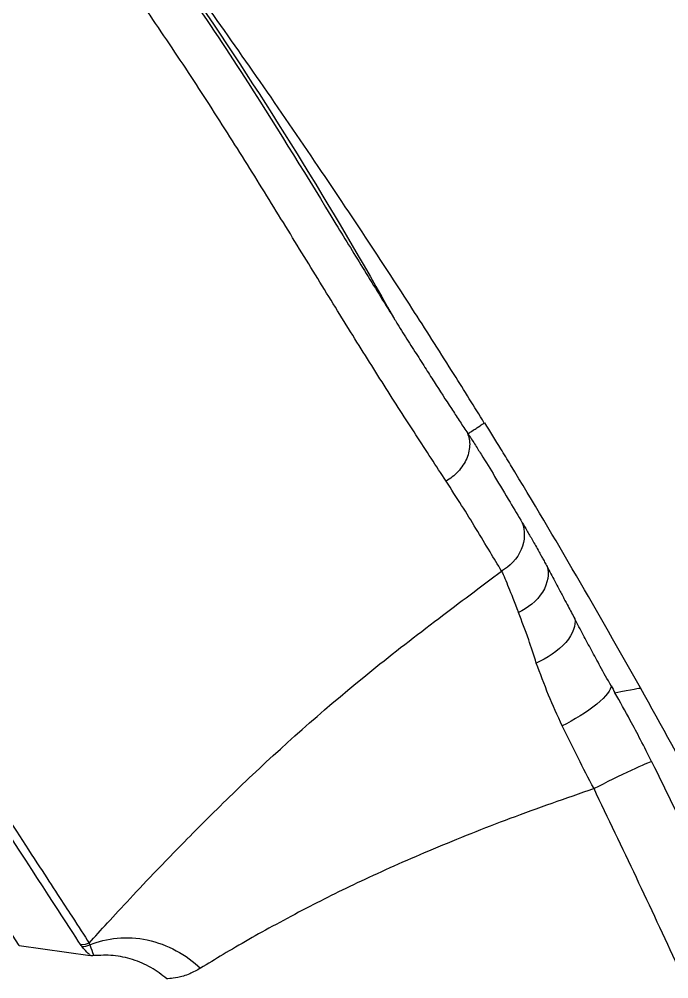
# Model space of a CAD drawing. Extents: x 0 to 1128, y 0 to 827.
# Drawn here: x 759 to 782.49, y 498.93 to 533.65 of the extents above; entities that cross this region are included whole.
import ezdxf

# ---------------------------------------------------------------- set-up
doc = ezdxf.new("R2010")
doc.units = 0
doc.header["$LTSCALE"] = 3
doc.header["$MEASUREMENT"] = 0
doc.layers.add('1', color=7, linetype='CONTINUOUS')

msp = doc.modelspace()

# ---------------------------------------------------------------- linework, layer by layer
at = {"layer": '1', "color": 7, "linetype": 'Continuous'}
for q in [(716.597, 565.434), (761.573, 499.771)]:
    msp.add_line((759.005, 500.132), q, dxfattribs=at)
for points, knots in [([(775.821, 519.039), (775.46, 519.626), (774.627, 520.964), (773.277, 523.087), (771.643, 525.599), (769.783, 528.386), (767.066, 532.351), (763.444, 537.449), (758.914, 543.536), (753.994, 549.79), (748.679, 556.148), (742.827, 562.782), (736.559, 569.51), (732.182, 573.964), (729.97, 576.153)], [0, 0, 0, 0, 0.028182, 0.064442, 0.102782, 0.15064, 0.201386, 0.299177, 0.406173, 0.511432, 0.6243, 0.744784, 0.872874, 1, 1, 1, 1]), ([(774.437, 516.935), (774.081, 517.484), (773.375, 518.572), (772.206, 520.382), (770.996, 522.316), (769.726, 524.379), (768.397, 526.55), (766.999, 528.81), (765.522, 531.132), (763.953, 533.489), (762.297, 535.866), (760.564, 538.252), (758.765, 540.636), (756.921, 543.013), (755.055, 545.38), (753.203, 547.697), (751.269, 550.079), (749.157, 552.631), (746.757, 555.468), (744.104, 558.527), (741.263, 561.73), (738.33, 564.985), (735.449, 568.154), (732.714, 571.135), (731.312, 572.653), (730.585, 573.441)], [0, 0, 0, 0, 0.036177, 0.071707, 0.10716, 0.142566, 0.17792, 0.213227, 0.248479, 0.283589, 0.318669, 0.353705, 0.388702, 0.423694, 0.458639, 0.493538, 0.527044, 0.566262, 0.611215, 0.661852, 0.718193, 0.780212, 0.847838, 0.920991, 1, 1, 1, 1]), ([(761.225, 500.165), (760.815, 500.796), (759.89, 502.221), (757.136, 506.462), (755.308, 509.277), (751.001, 515.909), (748.523, 519.724), (743.259, 527.83), (740.474, 532.118), (734.981, 540.577), (732.274, 544.746), (727.31, 552.389), (725.055, 555.861), (721.308, 561.631), (719.817, 563.927), (717.805, 567.026), (717.284, 567.829), (717.283, 567.829)], [0, 0, 0, 0, 0.125003, 0.125003, 0.250007, 0.250007, 0.37501, 0.37501, 0.500013, 0.500013, 0.625017, 0.625017, 0.75002, 0.75002, 0.875023, 0.875023, 1, 1, 1, 1]), ([(739.133, 566.285), (745.449, 559.646), (751.469, 552.728), (759.956, 541.95), (762.712, 538.3), (767.895, 530.76), (770.294, 526.849), (772.537, 522.855)], [0, 0, 0, 0, 0.5, 0.5, 0.75, 0.75, 1, 1, 1, 1]), ([(739.134, 566.285), (739.463, 565.926), (740.1, 565.23), (741.084, 564.152), (742.427, 562.674), (744.215, 560.689), (747.494, 556.995), (751.956, 551.777), (757.473, 544.954), (762.777, 538.092), (767.108, 531.721), (769.832, 527.257), (771.519, 524.499), (772.19, 523.416), (772.537, 522.855)], [0, 0, 0, 0, 0.032412, 0.062663, 0.091319, 0.154858, 0.218717, 0.36584, 0.511915, 0.65637, 0.800058, 0.915709, 0.956324, 1, 1, 1, 1]), ([(719.8, 564.476), (720.074, 564.056), (720.621, 563.215), (721.593, 561.72), (722.668, 560.067), (723.853, 558.247), (725.134, 556.277), (726.507, 554.168), (727.961, 551.933), (729.487, 549.586), (731.077, 547.142), (732.719, 544.615), (734.404, 542.022), (736.121, 539.377), (737.859, 536.699), (739.607, 534.003), (741.355, 531.307), (743.893, 527.386), (748.986, 519.567), (754.229, 511.471), (757.956, 505.741), (759.768, 502.935), (760.959, 501.108), (761.351, 500.507), (761.535, 500.224)], [0, 0, 0, 0, 0.031295, 0.062588, 0.09388, 0.12517, 0.156462, 0.187754, 0.219045, 0.250337, 0.281629, 0.312921, 0.344214, 0.375508, 0.406802, 0.438098, 0.469394, 0.500691, 0.575423, 0.749568, 0.822166, 0.888123, 0.947404, 1, 1, 1, 1]), ([(772.537, 522.855), (772.551, 522.833), (772.584, 522.78), (772.65, 522.672), (772.767, 522.483), (772.927, 522.229), (773.118, 521.928), (773.369, 521.53), (773.668, 521.057), (774.109, 520.366), (774.52, 519.732), (774.914, 519.128), (775.095, 518.853), (775.188, 518.714)], [0, 0, 0, 0, 0.013329, 0.032326, 0.066116, 0.136713, 0.208452, 0.278681, 0.410849, 0.535075, 0.777812, 0.887233, 1, 1, 1, 1]), ([(775.228, 518.653), (775.265, 518.677), (775.359, 518.739), (775.493, 518.825), (775.66, 518.934), (775.772, 519.007), (775.813, 519.034), (775.822, 519.04)], [0, 0, 0, 0, 0.108497, 0.285888, 0.463292, 0.818008, 1, 1, 1, 1]), ([(781.465, 509.453), (779.937, 512.178), (778.27, 515.06), (776.343, 518.225), (776.031, 518.733), (775.836, 519.049)], [0, 0, 0, 0, 0.839174, 0.90005, 1, 1, 1, 1]), ([(775.188, 518.714), (775.25, 518.59), (775.329, 518.292), (775.224, 517.754), (774.891, 517.255), (774.588, 517.023), (774.437, 516.935)], [0, 0, 0, 0, 0.249888, 0.500082, 0.750276, 1, 1, 1, 1]), ([(775.228, 518.653), (775.308, 518.531), (775.468, 518.286), (775.804, 517.752), (776.24, 517.04), (776.734, 516.198), (777.047, 515.675), (777.192, 515.432)], [0, 0, 0, 0, 0.106098, 0.213094, 0.450683, 0.745867, 1, 1, 1, 1]), ([(776.446, 513.683), (776.309, 513.91), (776.015, 514.395), (775.537, 515.195), (775.012, 516.05), (774.629, 516.641), (774.437, 516.935)], [0, 0, 0, 0, 0.23515, 0.502092, 0.751324, 1, 1, 1, 1]), ([(777.192, 515.432), (777.296, 515.158), (777.3, 514.794), (777.016, 514.127), (776.737, 513.844), (776.446, 513.683)], [0, 0, 0, 0, 0.5, 0.5, 1, 1, 1, 1]), ([(777.192, 515.432), (777.245, 515.345), (777.358, 515.154), (777.524, 514.868), (777.672, 514.606), (777.772, 514.427), (777.846, 514.294), (777.889, 514.215), (777.921, 514.156), (777.958, 514.089), (778.014, 513.984), (778.061, 513.898), (778.09, 513.843)], [0, 0, 0, 0, 0.249998, 0.499998, 0.624999, 0.749999, 0.812499, 0.84375, 0.875, 0.90625, 0.9375, 1, 1, 1, 1]), ([(761.535, 500.224), (761.746, 500.456), (762.172, 500.925), (763.006, 501.829), (764.117, 503.007), (765.578, 504.506), (768.032, 506.91), (770.926, 509.476), (774.094, 511.919), (775.686, 513.112), (776.446, 513.683)], [0, 0, 0, 0, 0.081396, 0.164873, 0.251341, 0.375542, 0.500972, 0.754517, 0.882632, 1, 1, 1, 1]), ([(776.446, 513.683), (776.521, 513.524), (776.604, 513.328), (776.796, 512.85), (776.894, 512.593), (777.055, 512.181)], [0, 0, 0, 0, 0.5, 0.5, 1, 1, 1, 1]), ([(778.09, 513.843), (778.168, 513.59), (778.125, 513.243), (777.726, 512.602), (777.384, 512.33), (777.055, 512.181)], [0, 0, 0, 0, 0.5, 0.5, 1, 1, 1, 1]), ([(778.09, 513.843), (778.135, 513.758), (778.274, 513.497), (778.477, 513.112), (778.687, 512.712), (778.877, 512.353), (779.008, 512.107), (779.09, 511.955)], [0, 0, 0, 0, 0.145724, 0.445721, 0.629425, 0.771448, 1, 1, 1, 1]), ([(777.701, 510.354), (777.61, 510.642), (777.399, 511.306), (777.18, 511.864), (777.055, 512.18)], [0, 0, 0, 0, 0.433848, 1, 1, 1, 1]), ([(779.09, 511.955), (779.137, 511.736), (779.037, 511.415), (778.496, 510.791), (778.076, 510.514), (777.701, 510.354)], [0, 0, 0, 0, 0.5, 0.5, 1, 1, 1, 1]), ([(780.405, 509.528), (780.273, 509.764), (780.027, 510.203), (779.694, 510.819), (779.385, 511.396), (779.191, 511.763), (779.09, 511.955)], [0, 0, 0, 0, 0.276672, 0.514416, 0.745747, 1, 1, 1, 1]), ([(778.639, 508.08), (778.468, 508.455), (778.112, 509.24), (777.842, 509.972), (777.701, 510.354)], [0, 0, 0, 0, 0.477519, 1, 1, 1, 1]), ([(780.405, 509.528), (780.406, 509.396), (780.233, 509.15), (779.539, 508.581), (779.048, 508.281), (778.639, 508.08)], [0, 0, 0, 0, 0.5, 0.5, 1, 1, 1, 1]), ([(815.38, 397.584), (815.33, 398.216), (814.808, 404.532), (814.04, 411.515), (812.248, 423.319), (810.976, 430.055), (808.282, 441.998), (806.404, 449.05), (802.747, 461.025), (800.464, 467.67), (796.014, 479.294), (793.206, 485.926), (789.05, 494.869), (785.993, 501.115), (782.996, 506.723), (781.465, 509.453)], [0, 0, 0, 0, 0.01614, 0.161377, 0.178828, 0.320162, 0.335868, 0.49058, 0.505884, 0.654704, 0.669424, 0.822831, 0.838005, 0.920544, 1, 1, 1, 1]), ([(781.871, 506.786), (781.738, 507.05), (781.486, 507.552), (781.041, 508.393), (780.729, 508.95), (780.544, 509.281)], [0, 0, 0, 0, 0.310478, 0.5902, 1, 1, 1, 1]), ([(779.787, 505.81), (779.593, 506.181), (779.193, 506.942), (778.827, 507.694), (778.639, 508.08)], [0, 0, 0, 0, 0.487543, 1, 1, 1, 1]), ([(781.871, 506.786), (781.802, 506.771), (781.544, 506.663), (780.729, 506.281), (780.205, 506.023), (779.787, 505.81)], [0, 0, 0, 0, 0.5, 0.5, 1, 1, 1, 1]), ([(781.871, 506.786), (782.968, 504.54), (785.051, 500.276), (788.908, 491.602), (793.322, 480.694), (798.119, 467.229), (802.311, 453.543), (805.231, 442.195), (807.324, 432.895), (809.037, 424.454), (811.133, 412.499), (812.144, 403.011), (812.747, 397.347)], [0, 0, 0, 0, 0.065668, 0.124634, 0.249176, 0.374314, 0.499585, 0.624623, 0.681707, 0.749723, 0.85061, 1, 1, 1, 1]), ([(779.787, 505.81), (778.765, 505.454), (776.76, 504.757), (773.981, 503.64), (771.506, 502.551), (769.253, 501.429), (767.11, 500.261), (766.096, 499.64), (765.56, 499.312)], [0, 0, 0, 0, 0.171292, 0.335731, 0.492505, 0.64058, 0.810052, 1, 1, 1, 1]), ([(791.333, 478.695), (790.467, 480.99), (788.73, 485.592), (785.89, 492.484), (782.928, 499.238), (780.811, 503.668), (779.787, 505.81)], [0, 0, 0, 0, 0.249552, 0.500319, 0.758347, 1, 1, 1, 1]), ([(761.559, 500.159), (762.158, 500.41), (762.908, 500.492), (764.366, 500.18), (765.055, 499.792), (765.56, 499.312)], [0, 0, 0, 0, 0.5, 0.5, 1, 1, 1, 1]), ([(761.573, 499.771), (761.56, 499.784), (761.532, 499.811), (761.358, 500.005), (761.266, 500.108)], [0, 0, 0, 0, 0.472468, 1, 1, 1, 1]), ([(761.56, 500.159), (761.61, 500.02), (761.69, 499.799), (761.693, 499.777), (761.694, 499.769)], [0, 0, 0, 0, 0.623267, 1, 1, 1, 1]), ([(764.344, 498.93), (764.157, 499.074), (763.779, 499.365), (763.113, 499.644), (762.407, 499.8), (761.93, 499.779), (761.694, 499.769)], [0, 0, 0, 0, 0.247151, 0.499621, 0.752334, 1, 1, 1, 1]), ([(765.56, 499.312), (765.427, 499.239), (765.128, 499.074), (764.739, 498.964), (764.411, 498.932), (764.365, 498.93), (764.343, 498.929)], [0, 0, 0, 0, 0.224702, 0.503646, 0.75267, 1, 1, 1, 1])]:
    msp.add_open_spline(points, degree=3, knots=knots, dxfattribs=at)
for points in [[(775.188, 518.714), (775.201, 518.693), (775.214, 518.673), (775.228, 518.653)], [(780.405, 509.528), (780.451, 509.446), (780.498, 509.363), (780.544, 509.281)], [(780.544, 509.281), (781.158, 509.396), (781.465, 509.453), (781.465, 509.453)], [(761.535, 500.225), (761.443, 500.173), (761.328, 500.151), (761.223, 500.165)], [(761.266, 500.108), (761.251, 500.125), (761.237, 500.144), (761.223, 500.165)], [(761.266, 500.108), (761.364, 500.095), (761.471, 500.114), (761.559, 500.159)], [(761.535, 500.225), (761.542, 500.202), (761.55, 500.18), (761.559, 500.159)], [(761.694, 499.769), (761.68, 499.767), (761.653, 499.766), (761.613, 499.766), (761.586, 499.769), (761.573, 499.771)]]:
    msp.add_open_spline(points, degree=3, dxfattribs=at)

doc.saveas('drawing.dxf')
